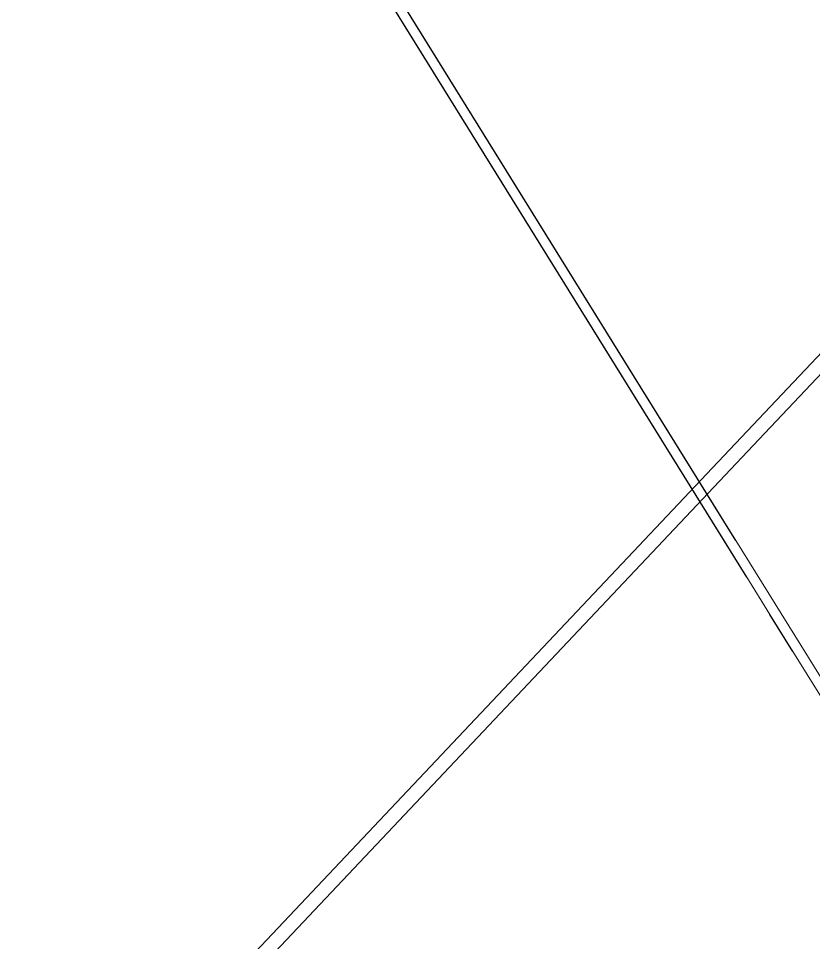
# Model space of a CAD drawing. Header units: millimetres. Extents: x -86814 to -77113, y 29520 to 42516.
# Drawn here: x -82314.2 to -81951.1, y 39187.8 to 39609.6 of the extents above; entities that cross this region are included whole.
import ezdxf

# ---------------------------------------------------------------- set-up
doc = ezdxf.new("R2010")
doc.units = ezdxf.units.MM
doc.linetypes.add('HIDDEN_50', pattern=[225, 150, -75])
doc.layers.add('PROFILE_HIDDEN', color=9, linetype='HIDDEN_50', lineweight=18)
doc.layers.add('PROFILE_VISIBLE', color=4, linetype='Continuous', lineweight=25)

msp = doc.modelspace()

# ---------------------------------------------------------------- linework, layer by layer
at = {"layer": 'PROFILE_HIDDEN'}
for p, q in [((-81978.72, 39414.68), (-81862.16, 39538.06)), ((-82000.01, 39401.63), (-81903.87, 39503.36)), ((-81931.33, 39282.26), (-81986.58, 39371.36)), ((-81971.02, 39337.59), (-81981.55, 39354.56)), ((-81936.81, 39282.47), (-81960.49, 39320.63))]:
    msp.add_line(p, q, dxfattribs=at)
at = {"layer": 'PROFILE_VISIBLE'}
for p, q in [((-81981.55, 39354.56), (-83310.63, 41495.95)), ((-81986.58, 39371.36), (-83017.92, 41034.51)), ((-83192.31, 38130.06), (-81978.72, 39414.68)), ((-83314.98, 38010.17), (-82000.01, 39401.63)), ((-81960.49, 39320.63), (-81971.02, 39337.59))]:
    msp.add_line(p, q, dxfattribs=at)

doc.saveas('drawing.dxf')
